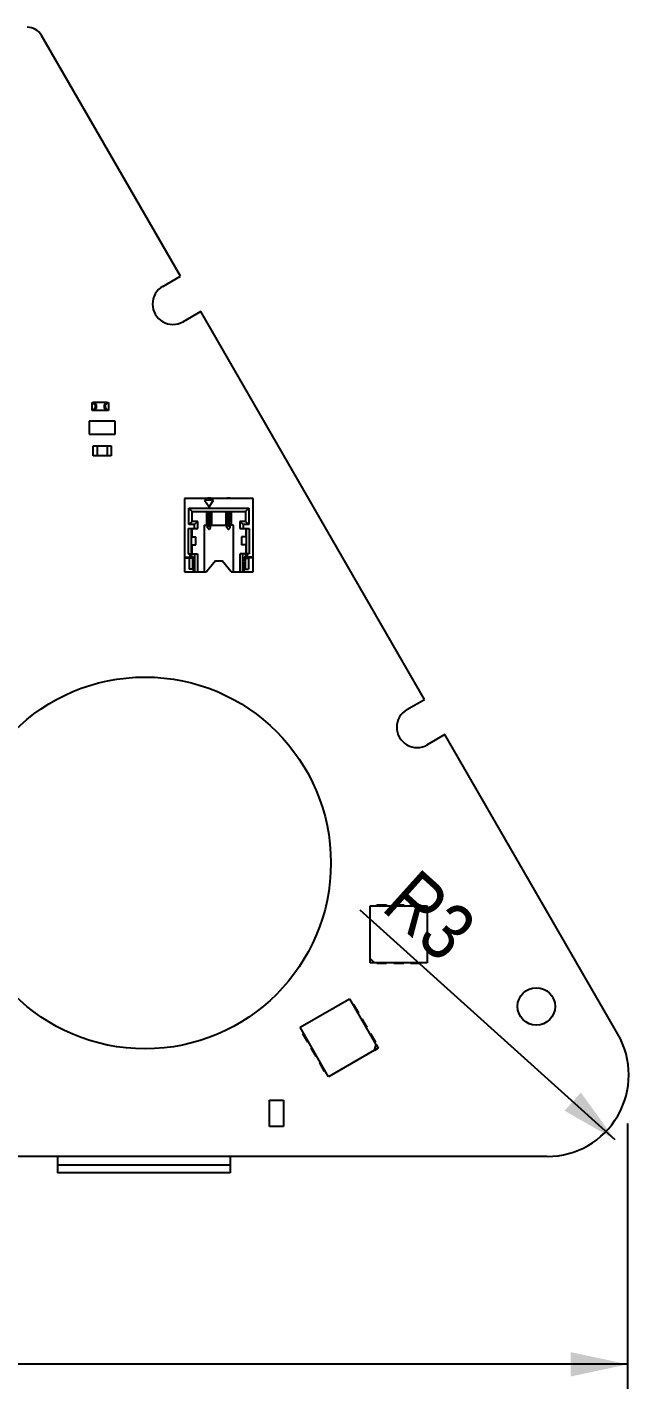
# Model space of a CAD drawing. Header units: millimetres. Extents: x 0 to 594, y 0 to 420.
# Drawn here: x 255.6 to 292.5, y 166.4 to 249.9 of the extents above; entities that cross this region are included whole.
import ezdxf

# ---------------------------------------------------------------- set-up
doc = ezdxf.new("R2010")
doc.units = ezdxf.units.MM
doc.header["$LTSCALE"] = 32.67
doc.layers.get('0').update_dxf_attribs({"linetype": 'CONTINUOUS'})
doc.styles.get("Standard").update_dxf_attribs({"font": 'txt', "width": 0.85})
doc.dimstyles.new('DIMSTYLE_1', dxfattribs={"dimtxt": 3.5, "dimasz": 3.5, "dimexe": 0.18, "dimexo": 0.0625, "dimgap": 0.09, "dimtad": 1, "dimdsep": 46, "dimtxsty": 'STANDARD', "dimblk": '_FILLED', "dimblk1": '_FILLED', "dimblk2": '_FILLED', "dimcen": 0.09, "dimadec": 0, "dimazin": 0, "dimtp": 0.3, "dimtm": 0.3, "dimtfac": 1, "dimtofl": 0, "dimtmove": 0, "dimatfit": 3, "dimldrblk": '_FILLED', "dimfxl": 1, "dimtolj": 1, "dimarcsym": 0})
doc.dimstyles.new('DIMSTYLE_4', dxfattribs={"dimtxt": 3.5, "dimasz": 3.5, "dimexe": 0.18, "dimexo": 0.0625, "dimgap": 0.09, "dimtad": 1, "dimdsep": 46, "dimtxsty": 'STANDARD', "dimblk": '_FILLED', "dimblk1": '_FILLED', "dimblk2": '_FILLED', "dimcen": 0.09, "dimadec": 0, "dimazin": 0, "dimtp": 0.1, "dimtm": 0.1, "dimtfac": 1, "dimtofl": 0, "dimtmove": 0, "dimatfit": 3, "dimldrblk": '_FILLED', "dimfxl": 1, "dimtolj": 1, "dimarcsym": 0})

# ---------------------------------------------------------------- blocks, each defined once
blk = doc.blocks.new('_FILLED')
at = {"color": 0, "linetype": 'BYBLOCK'}
blk.add_solid([(0, 0), (-1, 0.214), (-1, -0.214)], dxfattribs=at)
blk = doc.blocks.new('*D0')
at = {"color": 2, "linetype": 'CONTINUOUS'}
for p, q in [((206.253, 182.633), (206.253, 166.359)), ((292.432, 182.633), (292.432, 166.359)), ((206.253, 167.859), (249.343, 167.859)), ((292.432, 167.859), (249.343, 167.859))]:
    blk.add_line(p, q, dxfattribs=at)
at = {"color": 2, "linetype": 'CONTINUOUS', "xscale": 3.5, "yscale": 3.5, "zscale": 3.5, "rotation": 180}
blk.add_blockref('_FILLED', (206.253, 167.859), dxfattribs=at)
at = {"color": 2, "linetype": 'CONTINUOUS', "xscale": 3.5, "yscale": 3.5, "zscale": 3.5}
blk.add_blockref('_FILLED', (292.432, 167.859), dxfattribs=at)
at = {"color": 2, "linetype": 'CONTINUOUS', "insert": (249.343, 172.234), "char_height": 3.5, "width": 14.875, "attachment_point": 2, "line_spacing_factor": 0.9}
blk.add_mtext('86,18', dxfattribs=at)
blk = doc.blocks.new('*D4')
at = {"color": 2, "linetype": 'CONTINUOUS'}
blk.add_line((291.662, 181.626), (276.02, 195.711), dxfattribs=at)
at = {"color": 2, "linetype": 'CONTINUOUS', "xscale": 3.5, "yscale": 3.5, "zscale": 3.5, "rotation": 317.9980028236}
blk.add_blockref('_FILLED', (291.662, 181.626), dxfattribs=at)
at = {"color": 2, "linetype": 'CONTINUOUS', "insert": (283.369, 194.98), "char_height": 3.5, "width": 5.95, "attachment_point": 3, "rotation": 317.998, "line_spacing_factor": 0.9}
blk.add_mtext('R3', dxfattribs=at)

msp = doc.modelspace()

# ---------------------------------------------------------------- linework, layer by layer
at = {"color": 7, "linetype": 'CONTINUOUS'}
for p, q in [((264.994, 234.589), (256.468, 249.356)), ((263.912, 233.964), (264.994, 234.589)), ((266.244, 232.424), (265.162, 231.799)), ((279.976, 208.639), (266.244, 232.424)), ((259.703, 226.849), (259.654, 226.849)), ((260.502, 226.848), (259.654, 226.848)), ((260.502, 226.348), (259.654, 226.348)), ((259.703, 226.347), (259.654, 226.347)), ((259.678, 226.749), (259.678, 226.849)), ((259.778, 226.749), (259.678, 226.749)), ((259.678, 226.347), (259.678, 226.447)), ((259.778, 226.447), (259.678, 226.447)), ((259.703, 226.849), (259.703, 226.724)), ((259.828, 226.724), (259.703, 226.724)), ((259.703, 226.472), (259.703, 226.347)), ((259.828, 226.472), (259.703, 226.472)), ((259.778, 226.749), (259.778, 226.447)), ((259.779, 226.847), (259.779, 226.349)), ((260.377, 226.847), (259.779, 226.847)), ((260.377, 226.349), (259.779, 226.349)), ((259.794, 226.847), (259.794, 226.349)), ((259.828, 226.724), (259.828, 226.472)), ((260.328, 226.724), (260.328, 226.472)), ((260.453, 226.724), (260.328, 226.724)), ((260.453, 226.472), (260.328, 226.472)), ((260.361, 226.847), (260.361, 226.349)), ((260.377, 226.847), (260.377, 226.349)), ((260.378, 226.749), (260.378, 226.447)), ((260.478, 226.749), (260.378, 226.749)), ((260.478, 226.447), (260.378, 226.447)), ((260.453, 226.724), (260.453, 226.849)), ((260.502, 226.849), (260.453, 226.849)), ((260.453, 226.347), (260.453, 226.472)), ((260.502, 226.347), (260.453, 226.347)), ((260.478, 226.849), (260.478, 226.749)), ((260.478, 226.447), (260.478, 226.347)), ((259.401, 225.699), (259.401, 224.899)), ((261.001, 225.699), (259.401, 225.699)), ((261.001, 224.899), (261.001, 225.699)), ((259.401, 224.899), (261.001, 224.899)), ((259.651, 223.577), (259.651, 224.177)), ((259.651, 224.177), (260.751, 224.177)), ((259.901, 224.177), (259.901, 223.577)), ((260.501, 224.177), (260.501, 223.577)), ((260.751, 224.177), (260.751, 223.577)), ((260.751, 223.577), (259.651, 223.577)), ((269.454, 220.954), (265.254, 220.954)), ((265.254, 220.954), (265.254, 216.454)), ((267.029, 220.854), (266.479, 220.854)), ((266.479, 220.854), (266.754, 220.454)), ((266.854, 220.984), (266.654, 220.984)), ((266.654, 220.984), (266.654, 220.954)), ((266.754, 220.454), (267.029, 220.854)), ((266.854, 220.954), (266.854, 220.984)), ((268.054, 220.984), (267.854, 220.984)), ((267.854, 220.984), (267.854, 220.954)), ((268.054, 220.954), (268.054, 220.984)), ((269.454, 216.454), (269.454, 220.954)), ((265.514, 220.354), (269.194, 220.354)), ((265.514, 219.354), (265.514, 220.354)), ((265.514, 220.354), (265.714, 220.154)), ((265.714, 220.154), (268.994, 220.154)), ((265.714, 219.554), (265.714, 220.154)), ((266.594, 220.154), (266.594, 219.324)), ((266.654, 219.164), (266.654, 220.154)), ((266.714, 219.244), (266.714, 220.154)), ((266.794, 219.244), (266.794, 220.154)), ((266.854, 219.164), (266.854, 220.154)), ((266.914, 220.154), (266.914, 219.324)), ((267.794, 220.154), (267.794, 219.324)), ((267.854, 219.164), (267.854, 220.154)), ((267.914, 219.244), (267.914, 220.154)), ((267.994, 219.244), (267.994, 220.154)), ((268.054, 219.164), (268.054, 220.154)), ((268.114, 220.154), (268.114, 219.324)), ((269.194, 220.354), (268.994, 220.154)), ((268.994, 220.154), (268.994, 219.554)), ((269.194, 220.354), (269.194, 219.354)), ((265.484, 219.124), (266.064, 219.124)), ((265.484, 219.124), (265.484, 217.554)), ((265.514, 219.354), (265.714, 219.554)), ((265.864, 219.354), (265.514, 219.354)), ((265.664, 219.124), (265.664, 217.554)), ((265.704, 219.124), (265.704, 218.604)), ((266.064, 219.554), (265.714, 219.554)), ((265.864, 219.354), (266.064, 219.554)), ((265.864, 219.124), (265.864, 219.354)), ((266.064, 219.124), (266.064, 219.554)), ((266.454, 219.324), (266.654, 219.324)), ((266.454, 219.324), (266.454, 216.454)), ((266.714, 219.244), (266.654, 219.184)), ((266.654, 219.164), (266.734, 219.084)), ((266.794, 219.244), (266.714, 219.244)), ((266.734, 219.084), (266.774, 219.084)), ((266.774, 219.084), (266.854, 219.164)), ((266.854, 219.184), (266.794, 219.244)), ((266.854, 219.324), (267.854, 219.324)), ((267.914, 219.244), (267.854, 219.184)), ((267.854, 219.164), (267.934, 219.084)), ((267.994, 219.244), (267.914, 219.244)), ((267.934, 219.084), (267.974, 219.084)), ((267.974, 219.084), (268.054, 219.164)), ((268.054, 219.184), (267.994, 219.244)), ((268.254, 219.324), (268.054, 219.324)), ((268.254, 216.454), (268.254, 219.324)), ((268.994, 219.554), (268.644, 219.554)), ((268.844, 219.354), (268.644, 219.554)), ((268.644, 219.554), (268.644, 219.124)), ((268.644, 219.124), (269.224, 219.124)), ((269.194, 219.354), (268.844, 219.354)), ((268.844, 219.354), (268.844, 219.124)), ((269.194, 219.354), (268.994, 219.554)), ((269.004, 219.124), (269.004, 218.604)), ((269.044, 217.554), (269.044, 219.124)), ((269.224, 219.124), (269.224, 217.554)), ((265.704, 218.604), (265.954, 218.604)), ((265.704, 218.104), (265.954, 218.104)), ((265.704, 218.104), (265.704, 217.554)), ((265.954, 218.104), (265.954, 218.604)), ((269.004, 218.604), (268.754, 218.604)), ((268.754, 218.604), (268.754, 218.104)), ((269.004, 218.104), (268.754, 218.104)), ((269.004, 218.104), (269.004, 217.554)), ((265.254, 217.364), (265.604, 217.364)), ((265.254, 217.314), (265.804, 217.314)), ((265.484, 217.554), (266.054, 217.554)), ((265.734, 217.294), (265.534, 217.294)), ((265.534, 217.294), (265.534, 216.624)), ((265.604, 217.364), (265.604, 217.554)), ((265.604, 217.364), (265.691, 217.352)), ((265.691, 217.352), (265.691, 217.554)), ((265.691, 217.352), (265.804, 217.352)), ((265.734, 217.294), (265.734, 216.624)), ((265.804, 217.352), (265.804, 217.199)), ((265.874, 217.199), (265.804, 217.199)), ((265.874, 216.454), (265.874, 217.554)), ((266.054, 217.554), (266.054, 216.454)), ((267.144, 217.134), (266.604, 216.454)), ((267.144, 217.134), (267.564, 217.134)), ((268.104, 216.454), (267.564, 217.134)), ((269.224, 217.554), (268.654, 217.554)), ((268.654, 216.454), (268.654, 217.554)), ((268.834, 216.454), (268.834, 217.554)), ((268.834, 217.199), (268.904, 217.199)), ((269.018, 217.352), (268.904, 217.352)), ((268.904, 217.199), (268.904, 217.352)), ((269.454, 217.314), (268.904, 217.314)), ((268.974, 217.294), (269.174, 217.294)), ((268.974, 217.294), (268.974, 216.624)), ((269.018, 217.352), (269.018, 217.554)), ((269.018, 217.352), (269.104, 217.364)), ((269.104, 217.364), (269.104, 217.554)), ((269.454, 217.364), (269.104, 217.364)), ((269.174, 217.294), (269.174, 216.624)), ((265.254, 216.454), (266.604, 216.454)), ((265.734, 216.624), (265.534, 216.624)), ((265.874, 217.049), (265.804, 217.049)), ((265.804, 216.454), (265.804, 217.049)), ((268.104, 216.454), (269.454, 216.454)), ((268.834, 217.049), (268.904, 217.049)), ((268.904, 216.454), (268.904, 217.049)), ((268.974, 216.624), (269.174, 216.624)), ((278.894, 208.014), (279.976, 208.639)), ((281.226, 206.474), (280.144, 205.849)), ((291.831, 188.106), (281.226, 206.474)), ((276.643, 195.985), (280.143, 195.985)), ((276.643, 192.735), (276.643, 195.985)), ((277.043, 196.036), (277.643, 196.036)), ((277.043, 195.985), (277.043, 196.036)), ((277.643, 196.036), (277.643, 195.985)), ((278.093, 196.035), (278.693, 196.035)), ((278.093, 195.985), (278.093, 196.035)), ((278.693, 196.035), (278.693, 195.985)), ((279.118, 196.035), (279.718, 196.035)), ((279.118, 195.985), (279.118, 196.035)), ((279.718, 196.035), (279.718, 195.985)), ((280.143, 195.985), (280.143, 192.485)), ((276.633, 192.745), (276.903, 192.475)), ((276.633, 192.475), (276.633, 192.745)), ((276.903, 192.475), (276.633, 192.475)), ((280.143, 192.485), (276.893, 192.485)), ((277.043, 192.436), (277.043, 192.485)), ((277.643, 192.436), (277.043, 192.436)), ((277.643, 192.485), (277.643, 192.436)), ((278.093, 192.435), (278.093, 192.485)), ((278.693, 192.435), (278.093, 192.435)), ((278.693, 192.485), (278.693, 192.435)), ((279.118, 192.435), (279.118, 192.485)), ((279.718, 192.435), (279.118, 192.435)), ((279.718, 192.485), (279.718, 192.435)), ((272.337, 188.528), (275.368, 190.278)), ((275.368, 190.278), (276.993, 187.463)), ((275.58, 189.91), (275.624, 189.935)), ((275.624, 189.935), (275.924, 189.415)), ((275.924, 189.415), (275.88, 189.39)), ((276.093, 189.022), (276.136, 189.047)), ((276.136, 189.047), (276.436, 188.528)), ((274.087, 185.497), (272.337, 188.528)), ((272.506, 188.135), (272.549, 188.16)), ((272.806, 187.615), (272.506, 188.135)), ((276.436, 188.528), (276.393, 188.503)), ((276.618, 188.113), (276.661, 188.138)), ((276.661, 188.138), (276.961, 187.618)), ((272.849, 187.64), (272.806, 187.615)), ((273.019, 187.247), (273.062, 187.272)), ((273.319, 186.728), (273.019, 187.247)), ((276.901, 187.122), (274.087, 185.497)), ((276.898, 187.108), (276.997, 187.477)), ((277.132, 187.243), (276.898, 187.108)), ((276.961, 187.618), (276.918, 187.593)), ((276.997, 187.477), (277.132, 187.243)), ((273.362, 186.753), (273.319, 186.728)), ((273.543, 186.338), (273.587, 186.363)), ((273.843, 185.818), (273.543, 186.338)), ((273.887, 185.843), (273.843, 185.818)), ((270.469, 184.048), (271.319, 184.048)), ((270.469, 182.448), (270.469, 184.048)), ((271.319, 184.048), (271.319, 182.448)), ((271.319, 182.448), (270.469, 182.448)), ((287.501, 180.606), (211.158, 180.606)), ((257.459, 180.606), (257.459, 179.596)), ((268.059, 180.606), (268.059, 179.596)), ((257.459, 180.096), (268.059, 180.096)), ((268.059, 179.596), (257.459, 179.596))]:
    msp.add_line(p, q, dxfattribs=at)
at = {"color": 6, "linetype": 'CONTINUOUS'}
for p, q in [((259.578, 226.347), (259.578, 226.849)), ((259.578, 226.849), (259.654, 226.849)), ((259.654, 226.347), (259.578, 226.347)), ((260.502, 226.849), (260.578, 226.849)), ((260.578, 226.347), (260.502, 226.347)), ((260.578, 226.849), (260.578, 226.347))]:
    msp.add_line(p, q, dxfattribs=at)
at = {"color": 7, "linetype": 'CONTINUOUS'}
for centre, radius in [((262.829, 198.606), 11.4), ((286.829, 189.806), 1.15)]:
    msp.add_circle(centre, radius, dxfattribs=at)
for centre, radius, start, end in [((255.602, 248.856), 1, 30, 90), ((264.537, 232.881), 1.25, 120, 300), ((279.519, 206.931), 1.25, 120, 300), ((287.501, 185.606), 5, 270, 30)]:
    msp.add_arc(centre, radius, start, end, dxfattribs=at)

# ---------------------------------------------------------------- dimensions: what is measured, and where the dimension line sits
at = {"color": 2, "linetype": 'CONTINUOUS'}
dim = msp.add_radius_dim(center=(289.432, 183.633), mpoint=(291.662, 181.626), dimstyle='DIMSTYLE_4', dxfattribs=at)
dim.commit()
dim.dimension.update_dxf_attribs({"geometry": '*D4', "text_midpoint": (281.172, 192.942), "dimtype": 164})
dim = msp.add_linear_dim(base=(292.432, 167.859), p1=(206.253, 182.633), p2=(292.432, 182.633), dimstyle='DIMSTYLE_1', dxfattribs=at)
dim.commit()
dim.dimension.update_dxf_attribs({"geometry": '*D0', "text_midpoint": (241.905, 170.484), "dimtype": 160})

doc.saveas('drawing.dxf')
